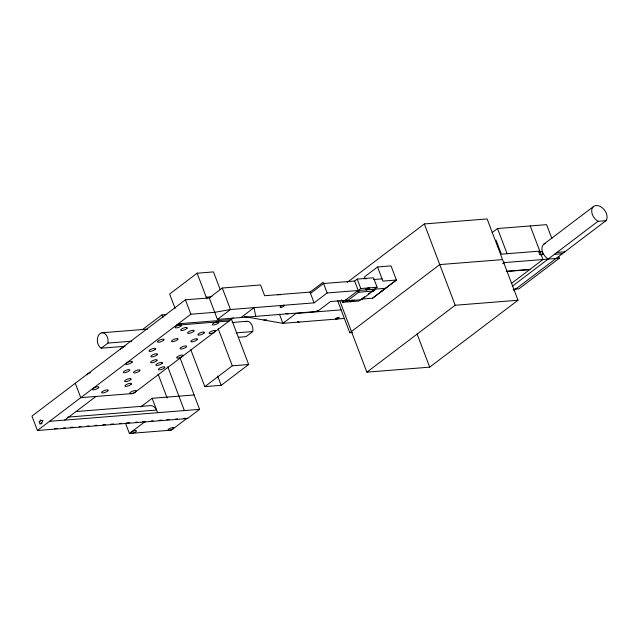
<?xml version="1.0" encoding="UTF-8"?>
<svg xmlns="http://www.w3.org/2000/svg" width="639" height="639" viewBox="0 0 639 639"><rect width="100%" height="100%" fill="white"/><g stroke="black" fill="none" stroke-linecap="round" stroke-linejoin="round"><path stroke-width="0.96" d="M209.257 297.91L185.406 299.811L31.95 416.085L37.429 430.502L190.885 314.228L214.736 312.327L230.479 309.524L314.108 302.854L327.16 292.966L323.102 282.302L310.019 292.103L264.634 295.721L260.552 284.97L222.308 288.021L209.257 297.91L217.428 319.412L317.423 311.441L330.475 301.552L345.172 300.378L345.579 301.464L346.594 301.384L358.671 292.231L359.238 290.41L357.249 291.232L358.671 292.231L373.783 291.033L374.758 290.29L374.534 289.195L377.106 287.246L373.511 277.789L357.201 279.083L354.629 281.032L323.566 283.508L310.514 293.397M372.88 291.104L373.44 289.275L373.855 290.362L361.594 299.651L346.37 300.865L345.579 301.464M361.594 299.651L362.273 298.485M135.604 391.859L135.979 391.531A3.475 1.014 -20.8 0 0 133.184 390.98A3.475 1.014 -20.8 0 0 129.845 393.504A3.475 1.014 -20.8 0 0 134.925 392.33L135.444 391.987M182.498 356.33L182.874 355.995A3.475 1.014 -20.8 0 0 180.078 355.444A3.475 1.014 -20.8 0 0 176.739 357.976A3.475 1.014 -20.8 0 0 181.819 356.794L182.339 356.45M214.936 331.753L215.303 331.425A3.475 1.014 -20.8 0 0 212.507 330.874A3.475 1.014 -20.8 0 0 209.169 333.398A3.475 1.014 -20.8 0 0 214.249 332.224L214.768 331.881M364.534 296.768L361.482 299.084L372.609 298.197L383.352 289.93M372.609 298.197L396.404 280.042L391.028 265.904L377.561 266.974L364.51 276.863L365.204 278.692M220.136 289.419L213.482 271.902L197.116 273.212L169.639 294.028L175.078 308.333M107.959 343.103A7.972 5.384 85.4 0 0 104.069 333.135A7.972 5.384 85.4 0 0 97.503 338.119A7.972 5.384 85.4 0 0 101.234 348.191L107.951 343.087L131.674 341.194M142.225 329.788L161.867 314.915L166.627 314.532M64.739 420.111L95.954 396.46M217.428 319.412L230.479 309.524L222.308 288.021M233.227 317.895L133.487 393.464L80.754 397.666L75.282 383.256M241.007 317.527L254.058 307.639L255.672 316.361M140.772 406.899L152.13 398.289L194.112 394.95M245.44 321.729A7.932 5.352 85.4 0 1 250.999 323.526A7.932 5.352 85.4 0 1 252.732 331.561L246.007 336.657L238.203 337.28M125.516 423.25L129.397 433.49L145.317 421.428L145.492 421.892M190.781 349.685L204.823 386.635L232.292 365.812L248.659 364.51L231.11 318.326M347.145 282.422L424.32 223.946L487.126 218.937L518.013 300.242L429.704 367.153L366.89 372.162L339.868 301.025M204.823 386.635L221.182 385.325L248.659 364.51M37.429 430.502L187.475 418.545L199.592 409.359L179.815 357.313M341.625 299.747L342.6 302.327L360.787 288.548L377.106 287.246M346.186 300.298L346.977 299.699M360.843 299.563L358.918 301.025L342.6 302.327M368.296 293.924L369.797 292.782M381.243 291.544L396.404 280.042L382.929 281.112L377.561 266.974M337.64 300.721L349.805 332.759L439.76 264.594L502.574 259.594M492.03 232.716L497.525 228.546L546.593 224.64L551.912 238.627M502.861 263.276L504.395 262.11L504.57 262.573L503.037 263.739M366.89 372.162L455.2 305.25L518.013 300.242M543.797 244.202L593.575 206.485M511.735 283.197L542.99 259.514L530.242 225.942M512.278 286.272L598.048 221.278L606.028 220.695A9.513 6.446 52.8 0 0 602.481 207.955A9.513 6.446 52.8 0 0 592.01 208.793A9.513 6.446 52.8 0 0 598.072 221.334M513.868 290.457L606.004 220.647M514.275 290.242L515.865 289.044M558.638 256.343L559.349 258.212L518.956 288.812L513.149 289.275M288.061 313.925L285.321 313.445M539.803 251.111L501.375 254.17L496.008 240.04M556.889 252.461L564.844 251.83M554.444 254.322L562.4 253.683M504.57 262.573L559.349 258.212M373.719 279.507L382.066 278.844M506.16 271.287L529.955 269.394M507.422 271.407L529.635 269.634M211.996 296.712L206.221 297.175L210.135 297.854M327.16 292.966L385.66 288.309M373.855 290.362L374.758 290.29M341.114 309.867L295.953 313.469L282.909 323.35L244.298 316.609M178.265 323.789L230.991 319.588M176.38 325.219L229.105 321.018M101.984 332.759L147.729 329.109M232.149 322.479L246.782 321.313M263.795 320.011L266.663 319.788M344.437 318.446L282.909 323.35L279.435 314.204M236.15 332.887L252.732 331.561M101.234 348.191L125.1 346.29M349.805 332.759L352.752 332.52M76.257 411.532L149.366 405.709A10.44 7.045 85.4 0 1 156.595 410.054L67.678 417.139M49.538 421.317L199.592 409.359M54.427 428.673L57.39 428.434M63.317 427.962L65.29 427.81M70.234 427.411L73.197 427.179M79.124 426.708L81.097 426.548M87.024 426.077L89.005 425.917M94.931 425.446L96.904 425.286M102.839 424.815L105.802 424.576M110.739 424.184L113.702 423.953M119.629 423.473L121.61 423.322M126.546 422.922L129.509 422.691M135.436 422.219L137.417 422.059M142.353 421.668L145.317 421.428M151.171 420.965L153.128 420.805M158.983 420.342L161.915 420.111M166.795 419.719L169.726 419.488M175.581 419.016L177.538 418.864M183.393 418.393L185.35 418.241M129.397 433.49L171.38 430.143L187.299 418.082L187.475 418.545M297.351 321.713L299.276 322.048M345.172 300.378L347.384 300.785L345.963 299.779L346.37 300.865M497.525 228.546L507.086 253.715M424.32 223.946L455.2 305.25M417.067 333.893L429.704 367.153M357.201 279.083L360.787 288.548M354.629 281.032L358.223 290.489M358.263 291.152L358.671 292.231M345.292 300.29L345.707 301.368M310.019 292.103L314.108 302.854M197.116 273.212L206.916 299.004M218.258 328.861L232.292 365.812M217.675 376.091L221.182 385.325M185.406 299.811L190.885 314.228M161.867 314.915L162.889 317.607M167.761 366.786L184.391 410.573M158.081 374.119L167.146 397.985M152.13 398.289L157.609 412.706M277.853 294.93A2.268 0.663 -20.8 0 1 280.202 294.93M315.866 311.568A2.125 0.623 -20.8 0 1 318.669 310.498M354.046 299.931A2.189 0.639 -20.8 0 1 352.057 301.368A2.189 0.639 -20.8 0 1 349.948 301.368A2.189 0.639 -20.8 0 1 352.313 299.931M363.839 278.812A2.189 0.639 -20.8 0 1 365.955 279.035M548.302 259.043A9.513 6.446 52.8 0 1 542.064 250.312A9.513 6.446 52.8 0 1 545.442 243.387M120.356 349.669A3.475 1.014 -20.8 0 1 123.239 347.488M86.96 374.837A3.475 1.014 -20.8 0 1 88.997 373.296M89.827 372.936A3.475 1.014 -20.8 0 1 90.682 372.649M42.837 420.59L41.631 423.897L41.303 422.706L40.073 424.232L39.131 421.708L40.664 421.077L40.089 420.111L42.837 420.59M98.67 387.705L97.615 388.504A3.475 1.014 -20.8 0 1 92.535 389.686A3.475 1.014 -20.8 0 1 95.874 387.154A3.475 1.014 -20.8 0 1 98.67 387.705M132.073 362.257L131.019 363.056A3.475 1.014 -20.8 0 1 125.939 364.23A3.475 1.014 -20.8 0 1 129.278 361.706A3.475 1.014 -20.8 0 1 132.073 362.257M129.557 370.572L128.495 371.371A3.475 1.014 -20.8 0 1 123.423 372.553A3.475 1.014 -20.8 0 1 126.762 370.021A3.475 1.014 -20.8 0 1 129.557 370.572M163.768 340.108L162.713 340.906A3.475 1.014 -20.8 0 1 157.633 342.081A3.475 1.014 -20.8 0 1 160.98 339.557A3.475 1.014 -20.8 0 1 163.768 340.108M107.871 390.828L106.817 391.627A3.475 1.014 -20.8 0 1 101.737 392.801A3.475 1.014 -20.8 0 1 105.076 390.269A3.475 1.014 -20.8 0 1 107.871 390.828M181.412 325.738L180.358 326.537A3.475 1.014 -20.8 0 1 175.278 327.719A3.475 1.014 -20.8 0 1 178.616 325.187A3.475 1.014 -20.8 0 1 181.412 325.738M155.261 349.245L154.207 350.052A3.475 1.014 -20.8 0 1 149.127 351.226A3.475 1.014 -20.8 0 1 152.465 348.694A3.475 1.014 -20.8 0 1 155.261 349.245M157.114 354.733L156.06 355.532A3.475 1.014 -20.8 0 1 150.98 356.714A3.475 1.014 -20.8 0 1 154.318 354.182A3.475 1.014 -20.8 0 1 157.114 354.733M186.947 328.374L185.893 329.173A3.475 1.014 -20.8 0 1 180.813 330.355A3.475 1.014 -20.8 0 1 184.152 327.823A3.475 1.014 -20.8 0 1 186.947 328.374M139.709 370.812L138.655 371.61A3.475 1.014 -20.8 0 1 133.575 372.793A3.475 1.014 -20.8 0 1 136.914 370.261A3.475 1.014 -20.8 0 1 139.709 370.812M130.859 379.478L129.805 380.277A3.475 1.014 -20.8 0 1 124.725 381.459A3.475 1.014 -20.8 0 1 128.064 378.927A3.475 1.014 -20.8 0 1 130.859 379.478M177.786 339.517L176.731 340.315A3.475 1.014 -20.8 0 1 171.651 341.49A3.475 1.014 -20.8 0 1 174.99 338.966A3.475 1.014 -20.8 0 1 177.786 339.517M156.867 360.636L155.812 361.434A3.475 1.014 -20.8 0 1 150.74 362.617A3.475 1.014 -20.8 0 1 154.079 360.084A3.475 1.014 -20.8 0 1 156.867 360.636M131.195 384.231L130.14 385.029A3.475 1.014 -20.8 0 1 125.06 386.212A3.475 1.014 -20.8 0 1 128.399 383.68A3.475 1.014 -20.8 0 1 131.195 384.231M193.857 331.21L192.802 332.008A3.475 1.014 -20.8 0 1 187.722 333.191A3.475 1.014 -20.8 0 1 191.061 330.659A3.475 1.014 -20.8 0 1 193.857 331.21M162.178 363.311L161.124 364.11A3.475 1.014 -20.8 0 1 156.044 365.292A3.475 1.014 -20.8 0 1 159.383 362.76A3.475 1.014 -20.8 0 1 162.178 363.311M186.308 346.865L185.254 347.664A3.475 1.014 -20.8 0 1 180.174 348.846A3.475 1.014 -20.8 0 1 183.513 346.314A3.475 1.014 -20.8 0 1 186.308 346.865M164.598 367.76L163.544 368.559A3.475 1.014 -20.8 0 1 158.464 369.741A3.475 1.014 -20.8 0 1 161.803 367.209A3.475 1.014 -20.8 0 1 164.598 367.76M204.129 332.999L203.074 333.798A3.475 1.014 -20.8 0 1 197.994 334.98A3.475 1.014 -20.8 0 1 201.333 332.448A3.475 1.014 -20.8 0 1 204.129 332.999M197.139 339.724L196.085 340.523A3.475 1.014 -20.8 0 1 191.005 341.697A3.475 1.014 -20.8 0 1 194.344 339.173A3.475 1.014 -20.8 0 1 197.139 339.724M218.586 322.823L217.532 323.622A3.475 1.014 -20.8 0 1 212.452 324.804A3.475 1.014 -20.8 0 1 215.79 322.272A3.475 1.014 -20.8 0 1 218.586 322.823M541.992 251.662L538.717 251.918L539.803 254.793L543.086 254.53L541.992 251.662M280.848 307.311A2.268 0.663 -20.8 0 0 284.291 305.682A2.268 0.663 -20.8 0 0 281.4 305.913A2.268 0.663 -20.8 0 0 280.848 307.311M366.379 289.842A2.189 0.639 -20.8 0 0 369.693 288.269A2.189 0.639 -20.8 0 0 366.914 288.493A2.189 0.639 -20.8 0 0 366.379 289.842M131.746 433.306A3.091 0.903 -20.8 0 0 136.434 431.085A3.091 0.903 -20.8 0 0 132.497 431.397A3.091 0.903 -20.8 0 0 131.746 433.306M169.111 430.327A3.091 0.903 -20.8 0 0 173.8 428.106A3.091 0.903 -20.8 0 0 169.862 428.426A3.091 0.903 -20.8 0 0 169.111 430.327M336.258 319.053A1.941 0.567 -20.8 0 0 339.197 317.663A1.941 0.567 -20.8 0 0 336.729 317.863A1.941 0.567 -20.8 0 0 336.258 319.053"/></g></svg>
